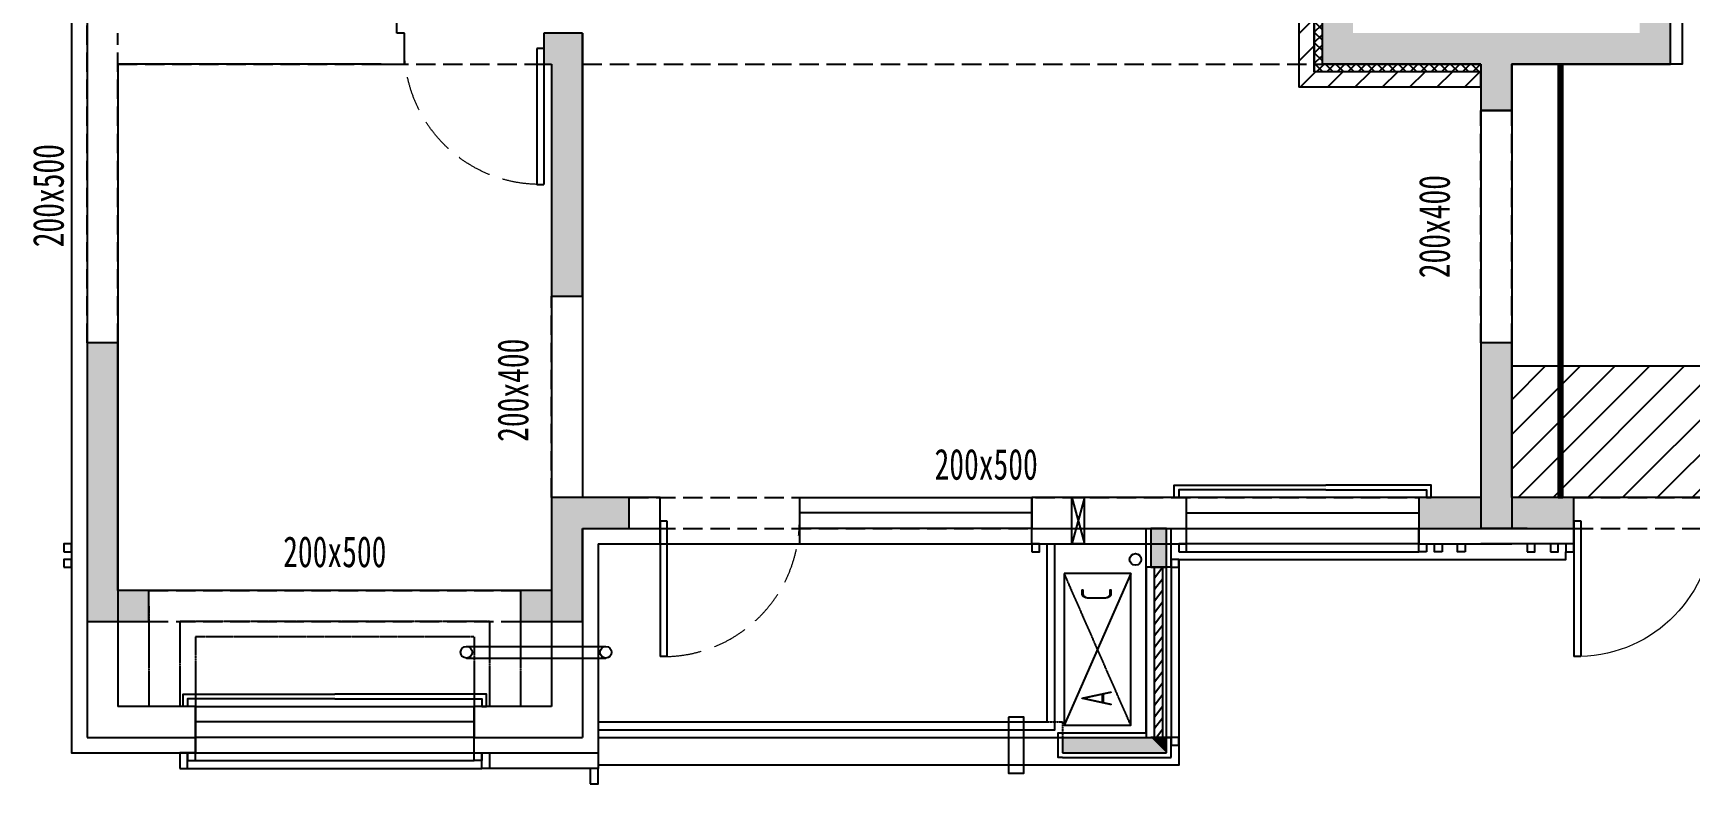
# Model space of a CAD drawing. Header units: millimetres. Extents: x -28014 to 297841, y -81741 to 47579.
# Drawn here: x 106096 to 116794, y 2727 to 7577 of the extents above; entities that cross this region are included whole.
import ezdxf
from ezdxf.enums import TextEntityAlignment as Align

# ---------------------------------------------------------------- set-up
doc = ezdxf.new("R2010")
doc.units = ezdxf.units.MM
doc.header["$MEASUREMENT"] = 0
doc.linetypes.add('__DASH', pattern=[0.35, 0.25, -0.1])
doc.linetypes.add('DASH', pattern=[0.35, 0.25, -0.1])
for name, color, linetype in [('A-墙体-填充墙', 4, 'Continuous'), ('A-墙体-砖墙', 4, 'Continuous'), ('A-墙体-面层', 6, 'Continuous'), ('A-楼面-下部', 23, 'Continuous'), ('A-注释-填充', 8, 'Continuous'), ('A-立面-填充1', 8, 'Continuous'), ('A-结构-墙体', 171, 'Continuous'), ('A-给排水-设备', 132, 'Continuous'), ('AR9-剪力墙（柱）填充', 250, 'Continuous'), ('AR9-剪力墙（柱）线', 6, 'Continuous'), ('AR9-墙线', 160, 'Continuous'), ('AR9-建筑幕墙（窗）', 12, 'Continuous'), ('AR9-梁', 1, 'DASH'), ('AR9-阳台栏杆（天花隐）', 12, 'Continuous'), ('FC-平面高差线', 144, 'Continuous'), ('FF-平面文字', 50, 'Continuous'), ('FF-门', 20, 'Continuous'), ('PUB_HATCH', 8, 'Continuous'), ('SURFACE', 6, 'Continuous'), ('装饰', 152, 'Continuous')]:
    doc.layers.add(name, color=color, linetype=linetype)
doc.styles.add('DADRI-HZ', font='hzs.shx', dxfattribs={"width": 0.7, "bigfont": 'hztxt.shx'})
doc.styles.add('宋体', font='', dxfattribs={"width": 0.8})
doc.styles.get('宋体').set_extended_font_data('SimSun')
pattern_1 = [(45, (117093.66, 14817.03), (-88.3884, 88.3884), [])]

# ---------------------------------------------------------------- blocks, each defined once
blk = doc.blocks.new('nfdgfxb')
at = {"layer": 'AR9-墙线', "ltscale": 0.5}
blk.add_lwpolyline([(34, 300), (114, 300), (34, 0), (114, 0), (114, 300), (34, 300), (114, 0), (34, 0), (34, 300)], dxfattribs=at)
blk = doc.blocks.new('双机上下布置')
blk.add_lwpolyline([(980, 0), (0, 0), (0, -430), (980, -430)], close=True)
at = {"linetype": 'DASH', "ltscale": 0.5}
blk.add_lwpolyline([(0, -430), (980, 0)], dxfattribs=at)
blk.add_lwpolyline([(980, -430), (0, 0)])
at = {"style": 'DADRI-HZ', "width": 0.7}
for s, p in [('A', (119, -309)), ('C', (802, -309))]:
    blk.add_text(s, height=200, dxfattribs=at).set_placement(p)
blk = doc.blocks.new('$DorLib2D$00000001')
for p, q in [((0.45, 0.975), (0.5, 0.975)), ((0.45, 0), (0.45, 0.975)), ((0.5, 0), (0.5, 0.975)), ((0.5, 0), (0.45, 0))]:
    blk.add_line(p, q)
at = {"color": 8, "linetype": '__DASH', "lineweight": 13}
blk.add_arc((0.475, 0), 0.975, 91.4693, 180, dxfattribs=at)
blk = doc.blocks.new('$WINLIB2D$00000001')
at = {"color": 0}
for points in [[(-0.5, 0.5), (-0.5, -0.5)], [(-0.5, 0.5), (0.5, 0.5)], [(0.5, -0.5), (0.5, 0.5)], [(0.5, 0.1667), (-0.5, 0.1667)], [(0.5, -0.1667), (-0.5, -0.1667)], [(-0.5, -0.5), (0.5, -0.5)]]:
    blk.add_lwpolyline(points, dxfattribs=at)
blk = doc.blocks.new('$WINLIB2D$00000039')
at = {"color": 0}
for points in [[(-0.5, 0.5), (-0.5, -0.5)], [(0.5, 0.5), (-0.5, 0.5)], [(0.5, -0.5), (0.5, 0.5)], [(-0.5, 0.1667), (0.5, 0.1667)], [(-0.3839, -0.1667), (-0.448, 0.1667)], [(-0.3159, -0.1667), (-0.38, 0.1667)], [(-0.2479, -0.1667), (-0.312, 0.1667)], [(-0.1799, -0.1667), (-0.244, 0.1667)], [(-0.1119, -0.1667), (-0.176, 0.1667)], [(-0.0439, -0.1667), (-0.108, 0.1667)], [(0.0241, -0.1667), (-0.04, 0.1667)], [(0.0921, -0.1667), (0.028, 0.1667)], [(0.16, -0.1667), (0.0959, 0.1667)], [(0.228, -0.1667), (0.1639, 0.1667)], [(0.296, -0.1667), (0.2319, 0.1667)], [(0.364, -0.1667), (0.2999, 0.1667)], [(0.432, -0.1667), (0.3679, 0.1667)], [(0.5, -0.1667), (0.4359, 0.1667)], [(-0.4519, -0.1667), (-0.5, 0.0836)], [(-0.5, -0.1667), (0.5, -0.1667)], [(0.5, -0.5), (-0.5, -0.5)]]:
    blk.add_lwpolyline(points, dxfattribs=at)
blk = doc.blocks.new('$DorLib2D$00000002')
for p, q in [((-0.5, 0), (-0.5, 0.4875)), ((-0.475, 0.4875), (-0.5, 0.4875)), ((-0.475, 0), (-0.475, 0.4875)), ((0.475, 0), (0.475, 0.4875)), ((0.475, 0.4875), (0.5, 0.4875)), ((0.5, 0), (0.5, 0.4875)), ((-0.5, 0), (-0.475, 0)), ((0.5, 0), (0.475, 0))]:
    blk.add_line(p, q)
at = {"lineweight": 13}
for centre, start, end in [((-0.4875, 0), 0, 88.53072), ((0.4875, 0), 91.46928, 180)]:
    blk.add_arc(centre, 0.4875, start, end, dxfattribs=at)
blk = doc.blocks.new('$LinePat$岩棉板')
at = {"color": 0}
for p, q in [((0, -17), (12, -67)), ((12, -67), (24, -17))]:
    blk.add_line(p, q, dxfattribs=at)
for centre, start, end in [((12, -17), 0, 180), ((0, -67), 270, 0), ((24, -67), 180, 270)]:
    blk.add_arc(centre, 12, start, end, dxfattribs=at)
at = {"layer": 'Defpoints'}
blk.add_point((0, 0), dxfattribs=at)
at = {"layer": 'Defpoints', "color": 0}
blk.add_point((24, -84), dxfattribs=at)
blk = doc.blocks.new('zz7')
at = {"layer": 'AR9-剪力墙（柱）填充'}
for points in [[(8475, -4600), (6625, -4600), (6625, -2600), (6000, -2600), (6000, -3100), (6425, -3100), (6425, -4800), (7450, -4800), (7450, -5100), (7650, -5100), (7650, -4800), (8675, -4800), (8675, -3100), (9100, -3100), (9100, -2600), (8475, -2600)], [(1450, -6300), (1650, -6300), (1650, -4600), (1400, -4600), (1400, -4800), (1450, -4800)], [(-1150, -8400), (-1150, -8200), (-1350, -8200), (-1350, -6600), (-1550, -6600), (-1550, -8400)], [(8050, -7800), (8050, -7600), (7650, -7600), (7650, -6600), (7450, -6600), (7450, -7600), (7050, -7600), (7050, -7800)], [(1250, -8400), (1650, -8400), (1650, -7800), (1950, -7800), (1950, -7600), (1450, -7600), (1450, -8200), (1250, -8200)]]:
    blk.add_hatch(color=256, dxfattribs=at).paths.add_polyline_path(points)
at = {"layer": 'AR9-剪力墙（柱）线'}
for p, q in [((6425, -3100), (6425, -4800)), ((8675, -4800), (8675, -3100)), ((1650, -4600), (1400, -4600)), ((1400, -4600), (1400, -4800)), ((1650, -6300), (1650, -4600)), ((1400, -4800), (1450, -4800)), ((1450, -4800), (1450, -6300)), ((6425, -4800), (7450, -4800)), ((7450, -4800), (7450, -5100)), ((7650, -5100), (7650, -4800)), ((7650, -4800), (8675, -4800)), ((7450, -5100), (7650, -5100)), ((1450, -6300), (1650, -6300)), ((-1350, -6600), (-1550, -6600)), ((-1550, -6600), (-1550, -8400)), ((-1350, -8200), (-1350, -6600)), ((7650, -6600), (7450, -6600)), ((7450, -6600), (7450, -7600)), ((7650, -7600), (7650, -6600)), ((1950, -7600), (1450, -7600)), ((1450, -7600), (1450, -8200)), ((1950, -7800), (1950, -7600)), ((7450, -7600), (7050, -7600)), ((7050, -7600), (7050, -7800)), ((8050, -7600), (7650, -7600)), ((8050, -7800), (8050, -7600)), ((1650, -8400), (1650, -7800)), ((1650, -7800), (1950, -7800)), ((7050, -7800), (8050, -7800)), ((-1150, -8200), (-1350, -8200)), ((-1150, -8400), (-1150, -8200)), ((1450, -8200), (1250, -8200)), ((1250, -8200), (1250, -8400)), ((-1550, -8400), (-1150, -8400)), ((1250, -8400), (1650, -8400))]:
    blk.add_line(p, q, dxfattribs=at)
blk = doc.blocks.new('dfxgdfh')
at = {"layer": 'AR9-梁', "ltscale": 500}
for p, q in [((-1550, -6600), (-1550, -3900)), ((-1350, -6600), (-1350, -4600)), ((-1350, -4800), (1400, -4800)), ((1650, -4800), (6425, -4800)), ((7450, -6600), (7450, -5100)), ((7650, -6600), (7650, -5100)), ((1950, -7600), (7050, -7600)), ((8050, -7600), (13150, -7600)), ((1950, -7800), (7050, -7800)), ((8050, -7800), (13150, -7800)), ((-1150, -8200), (1250, -8200)), ((-1150, -8400), (1250, -8400))]:
    blk.add_line(p, q, dxfattribs=at)
for points in [[(1450, -7600), (1450, -6300)], [(1650, -6300), (1650, -7600)]]:
    blk.add_lwpolyline(points, dxfattribs=at)
at = {"layer": 'FF-平面文字', "ltscale": 500, "style": '宋体', "width": 0.7}
for s, p in [('200x500', (-1800, -5650)), ('200x400', (7150, -5850)), ('200x400', (1200, -6907))]:
    blk.add_text(s, height=200, rotation=90, dxfattribs=at).set_placement(p, align=Align.MIDDLE_CENTER)
for p in [(4256, -7385), (50, -7950)]:
    blk.add_text('200x500', height=200, dxfattribs=at).set_placement(p, align=Align.MIDDLE_CENTER)

msp = doc.modelspace()

# ---------------------------------------------------------------- hatches: boundary and pattern name
at = {"layer": 'A-立面-填充1', "ltscale": 0.01}
h = msp.add_hatch(dxfattribs=at)
h.set_pattern_fill('ANSI31', color=256, scale=100)
h.set_pattern_definition([(45, (-328889.05, -191244.23), (-112.2532, 112.2532), [])])
h.paths.add_polyline_path([(115643.663, 5427.271), (118293.663, 5427.271), (118293.663, 4577.271), (115643.663, 4577.271)])
at = {"layer": 'AR9-剪力墙（柱）填充', "ltscale": 0.01}
h = msp.add_hatch(dxfattribs=at)
h.set_pattern_fill('ANSI37', color=256, scale=30)
h.set_pattern_definition([(45, (-125639.53, -415622.063), (-33.6759605, 33.6759605), []), (135, (-125639.53, -415622.063), (-33.6759605, -33.6759605), [])])
h.paths.add_polyline_path([(115443.663, 7377.271), (115443.663, 7327.271), (114368.663, 7327.271), (114368.663, 9077.271), (114418.664, 9077.271), (114418.664, 7377.271)])
at = {"layer": 'AR9-剪力墙（柱）填充'}
for points in [[(113313.663, 4377.271), (113313.663, 4127.271), (113413.663, 4127.271), (113413.663, 4377.271)], [(112743.664, 2927.271), (113413.663, 2927.271), (113313.663, 3027.271), (112743.663, 3027.271)], [(113413.663, 2927.271), (113413.663, 3027.271), (113313.663, 3027.271)]]:
    msp.add_hatch(color=256, dxfattribs=at).paths.add_polyline_path(points)
at = {"layer": 'PUB_HATCH'}
h = msp.add_hatch(dxfattribs=at)
h.set_pattern_fill('普通砖', color=256, scale=50, style=0)
h.set_pattern_definition(pattern_1)
h.paths.add_polyline_path([(114268.663, 9077.271), (114268.663, 7227.271), (114368.663, 7327.271), (114368.663, 9077.271)])
h = msp.add_hatch(dxfattribs=at)
h.set_pattern_fill('普通砖', color=256, scale=50, style=0)
h.set_pattern_definition(pattern_1)
h.paths.add_polyline_path([(115443.663, 7327.271), (114368.663, 7327.271), (114268.663, 7227.271), (115443.663, 7227.271)])

# ---------------------------------------------------------------- linework, layer by layer
at = {"layer": 'A-墙体-填充墙'}
for p, q in [((114418.663, 9077.271), (114418.663, 7377.271)), ((115443.663, 7377.271), (114418.663, 7377.271)), ((115443.663, 7377.271), (115443.663, 7077.271)), ((116668.663, 7377.271), (115643.663, 7377.271)), ((115643.663, 7377.271), (115643.663, 7077.271)), ((115643.663, 7077.271), (115443.663, 7077.271))]:
    msp.add_line(p, q, dxfattribs=at)
at = {"layer": 'A-墙体-砖墙'}
for p, q in [((114268.663, 9077.271), (114268.663, 7227.271)), ((114368.663, 9077.271), (114368.663, 7327.271)), ((115443.663, 7327.271), (114368.663, 7327.271)), ((115443.663, 7227.271), (115443.663, 7327.271)), ((115443.663, 7227.271), (114268.663, 7227.271))]:
    msp.add_line(p, q, dxfattribs=at)
at = {"layer": 'A-墙体-面层'}
for p, q in [((113283.663, 3057.271), (113283.663, 4377.271)), ((113443.663, 4127.271), (113443.663, 4377.271)), ((113443.663, 4127.271), (113413.663, 4127.271)), ((112743.663, 3057.271), (113283.663, 3057.271)), ((113443.663, 3027.271), (113413.663, 3027.271)), ((113443.663, 2897.271), (113443.663, 3027.271)), ((112743.664, 2897.271), (113443.663, 2897.271))]:
    msp.add_line(p, q, dxfattribs=at)
at = {"layer": 'A-墙体-面层', "color": 6}
msp.add_lwpolyline([(106443.663, 9377.271), (106343.663, 9377.271), (106343.663, 2927.271), (106443.663, 2927.271)], dxfattribs=at)
at = {"layer": 'A-墙体-面层', "ltscale": 0.01}
for points in [[(115943.664, 4577.271), (115973.664, 4577.271), (115973.664, 7377.271)], [(112743.664, 2897.271), (112713.664, 2897.271), (112713.664, 2997.271), (112713.664, 2997.271), (112713.664, 3057.271), (112743.663, 3057.271)]]:
    msp.add_lwpolyline(points, dxfattribs=at)
at = {"layer": 'A-楼面-下部'}
msp.add_lwpolyline([(109443.663, 3977.271), (106643.663, 3977.271)], dxfattribs=at)
at = {"layer": 'A-注释-填充', "ltscale": 0.01}
msp.add_lwpolyline([(115643.663, 5427.271), (118293.663, 5427.271), (118293.663, 11977.271), (118093.664, 11977.271), (118093.664, 12477.271), (116793.663, 12477.271), (116793.664, 14527.271), (114293.664, 14527.272), (114293.663, 12477.271), (113007.453, 12477.271), (112993.663, 12477.271), (112993.663, 11527.271), (114293.663, 11527.271), (114293.663, 9577.271), (117093.664, 9577.271), (117093.664, 9077.271), (116743.664, 9077.271), (116743.663, 7377.271), (115643.664, 7377.271)], close=True, dxfattribs=at)
msp.add_lwpolyline([(115443.663, 7377.271), (115443.663, 7327.271), (114368.663, 7327.271), (114368.663, 9077.271), (114418.663, 9077.271), (114418.663, 7377.271), (115443.663, 7377.271)], dxfattribs=at)
at = {"layer": 'A-立面-填充1', "ltscale": 0.01}
msp.add_lwpolyline([(115643.663, 5427.271), (118293.663, 5427.271), (118293.663, 4577.271), (115643.663, 4577.271)], close=True, dxfattribs=at)
at = {"layer": 'A-结构-墙体', "linetype": '__DASH'}
msp.add_lwpolyline([(109743.663, 3127.271), (112743.663, 3127.271), (112743.663, 3027.272)], dxfattribs=at)
at = {"layer": 'A-给排水-设备'}
msp.add_circle((113213.663, 4177.271), 37.5, dxfattribs=at)
at = {"layer": 'AR9-剪力墙（柱）线'}
for p, q in [((113313.663, 4377.271), (113313.663, 4127.271)), ((113413.663, 4377.271), (113313.663, 4377.271)), ((113413.663, 4127.271), (113413.663, 4377.271)), ((113313.663, 4127.271), (113413.663, 4127.271)), ((112743.663, 3027.271), (113313.663, 3027.271)), ((112743.663, 3027.271), (112743.664, 2927.271)), ((113413.663, 3027.271), (113313.663, 3027.271)), ((113413.663, 2927.271), (113413.663, 3027.271)), ((112743.664, 2927.271), (113413.663, 2927.271))]:
    msp.add_line(p, q, dxfattribs=at)
at = {"layer": 'AR9-墙线'}
for p, q in [((106443.663, 9277.271), (106443.663, 7477.271)), ((108443.663, 7577.271), (108443.663, 7677.271)), ((108493.663, 7577.271), (108443.663, 7577.271)), ((108493.663, 7377.271), (108493.663, 7577.271)), ((109643.663, 7577.271), (109393.663, 7577.271)), ((109393.663, 7577.271), (109393.663, 7377.271)), ((109643.663, 7577.271), (109643.663, 4577.271)), ((106443.663, 7477.271), (106443.663, 3027.271)), ((106643.663, 7377.271), (106643.663, 3227.271)), ((108343.663, 7377.271), (106643.663, 7377.271)), ((108343.663, 7377.271), (108493.663, 7377.271)), ((109393.663, 7377.271), (109443.663, 7377.271)), ((109443.663, 7377.271), (109443.663, 4477.271)), ((115643.664, 7377.271), (115643.664, 4577.271)), ((115943.664, 7377.271), (115643.664, 7377.271)), ((115943.664, 7377.271), (115943.664, 4577.271)), ((115443.663, 7077.271), (115443.663, 4577.271)), ((115643.663, 7077.271), (115443.663, 7077.271)), ((115443.664, 7077.271), (115443.663, 4377.271)), ((115643.664, 7077.271), (115443.664, 7077.271)), ((115643.663, 7077.271), (115643.663, 4377.271)), ((115643.664, 7077.271), (115643.663, 4577.271)), ((110143.663, 4577.271), (109643.663, 4577.271)), ((110143.663, 4377.271), (110143.663, 4577.271)), ((113543.663, 4577.271), (112543.663, 4577.271)), ((112543.663, 4577.271), (112543.663, 4377.271)), ((113543.663, 4377.271), (113543.663, 4577.271)), ((115443.663, 4577.271), (115043.663, 4577.271)), ((115043.663, 4577.271), (115043.663, 4377.271)), ((115643.664, 4577.271), (115643.663, 4577.271)), ((116043.664, 4577.271), (115943.664, 4577.271)), ((116043.664, 4377.271), (116043.664, 4577.271)), ((109443.663, 4477.271), (109443.663, 3227.271)), ((109643.663, 4377.271), (109643.663, 3027.271)), ((109643.663, 4377.271), (110143.663, 4377.271)), ((112543.663, 4377.271), (113543.663, 4377.271)), ((115043.663, 4377.271), (115643.663, 4377.271)), ((115743.664, 4377.271), (115443.663, 4377.271)), ((115743.664, 4377.271), (116043.664, 4377.271)), ((107143.663, 3227.271), (106643.663, 3227.271)), ((107143.663, 3027.271), (107143.663, 3227.271)), ((109443.663, 3227.271), (108943.663, 3227.271)), ((108943.663, 3227.271), (108943.663, 3027.271)), ((106443.663, 3027.271), (107143.663, 3027.271)), ((108943.663, 3027.271), (109643.663, 3027.271))]:
    msp.add_line(p, q, dxfattribs=at)
at = {"layer": 'AR9-墙线', "linetype": 'DASH', "ltscale": 0.5}
for p, q in [((109243.663, 3977.271), (106843.663, 3977.271)), ((106843.663, 3877.271), (106843.663, 3227.271)), ((109243.663, 3877.271), (109243.663, 3227.271)), ((109043.663, 3777.271), (107043.663, 3777.271)), ((107043.663, 3777.271), (107043.663, 3227.271)), ((109043.663, 3777.271), (109043.663, 3227.271)), ((108943.663, 3677.271), (107143.663, 3677.271)), ((107143.663, 3677.271), (107143.663, 3227.271)), ((108943.663, 3677.271), (108943.663, 3227.271)), ((107043.663, 3227.271), (106843.663, 3227.271)), ((109243.663, 3227.271), (109043.663, 3227.271))]:
    msp.add_line(p, q, dxfattribs=at)
at = {"layer": 'AR9-墙线'}
for points in [[(108893.663, 3539.771), (109793.548, 3539.771)], [(108893.836, 3614.771), (109793.606, 3614.771)]]:
    msp.add_lwpolyline(points, dxfattribs=at)
msp.add_lwpolyline([(112393.663, 3157.271), (112393.663, 2797.271), (112493.663, 2797.271), (112493.663, 3157.271)], close=True, dxfattribs=at)
for centre in [(108893.663, 3577.271), (109793.663, 3577.271)]:
    msp.add_circle(centre, 37.5, dxfattribs=at)
at = {"layer": 'AR9-阳台栏杆（天花隐）'}
for points in [[(114443.663, 4627.272), (113493.663, 4627.272), (113493.663, 4577.272), (113463.663, 4577.272), (113463.663, 4657.272), (114443.663, 4657.272)], [(114443.663, 4627.272), (115093.663, 4627.272), (115093.663, 4577.272), (115123.663, 4577.272), (115123.663, 4657.272), (114443.663, 4657.272)], [(109743.663, 3127.271), (112643.663, 3127.271), (112643.663, 4277.271)], [(109743.663, 3077.271), (112693.663, 3077.271), (112693.663, 4277.271)], [(108043.663, 3277.271), (107093.663, 3277.271), (107093.663, 3227.271), (107063.663, 3227.271), (107063.663, 3307.271), (108043.663, 3307.271)], [(108043.663, 3277.271), (108993.663, 3277.271), (108993.663, 3227.271), (109023.663, 3227.271), (109023.663, 3307.271), (108043.663, 3307.271)]]:
    msp.add_lwpolyline(points, dxfattribs=at)
at = {"layer": 'FC-平面高差线', "color": 144}
for p, q in [((112543.663, 4277.271), (112543.663, 4377.271)), ((109743.663, 4277.271), (109743.663, 2927.271)), ((109743.663, 4277.271), (110143.663, 4277.271)), ((110143.663, 4277.271), (111043.663, 4277.271)), ((112543.663, 4277.271), (113543.663, 4277.271))]:
    msp.add_line(p, q, dxfattribs=at)
for points in [[(109743.663, 3027.271), (113413.663, 3027.271), (113413.663, 4277.271)], [(113493.663, 4177.271), (113493.664, 2977.271), (113493.664, 2902.271), (113493.664, 2847.271), (109743.663, 2847.271)], [(113493.663, 4177.271), (115993.664, 4177.27), (115993.664, 4227.271)], [(113543.663, 4227.271), (115043.663, 4227.271)], [(108993.663, 2827.271), (108993.663, 2927.271), (109043.663, 2927.271), (109043.663, 2827.271), (108993.663, 2827.271)], [(107093.663, 2827.271), (108993.663, 2827.271)], [(107143.663, 2877.271), (108943.663, 2877.271)]]:
    msp.add_lwpolyline(points, dxfattribs=at)
for points in [[(108993.663, 2877.271), (108943.663, 2877.271), (108943.663, 2927.271), (108993.663, 2927.271)], [(109743.663, 2827.271), (108993.663, 2827.271), (108993.663, 2927.271), (109743.663, 2927.271)]]:
    msp.add_lwpolyline(points, close=True, dxfattribs=at)
at = {"layer": 'SURFACE'}
for p, q in [((110143.663, 4277.271), (110143.663, 4377.271)), ((113543.663, 4277.271), (113543.663, 4377.271)), ((115043.663, 4277.271), (115043.663, 4377.271)), ((116043.664, 4277.271), (116043.664, 4377.271)), ((115043.663, 4277.271), (115643.663, 4277.271)), ((115743.664, 4277.271), (115443.663, 4277.271)), ((116043.664, 4277.271), (115743.664, 4277.271)), ((107143.663, 2927.271), (107143.663, 3027.271)), ((108943.663, 2927.271), (108943.663, 3027.271)), ((106443.663, 2927.271), (107143.663, 2927.271)), ((108943.663, 2927.271), (109743.663, 2927.271))]:
    msp.add_line(p, q, dxfattribs=at)
at = {"layer": '装饰'}
for points in [[(106293.663, 4227.271), (106343.663, 4227.271), (106343.663, 4277.271), (106293.663, 4277.271)], [(106293.663, 4127.271), (106343.663, 4127.271), (106343.663, 4177.271), (106293.663, 4177.271)], [(112543.663, 4227.271), (112593.663, 4227.271), (112593.663, 4277.271), (112543.663, 4277.271)], [(113443.663, 4127.271), (113493.664, 4127.271), (113493.664, 4177.271), (113443.663, 4177.271)], [(113493.663, 4227.271), (113543.663, 4227.271), (113543.663, 4277.271), (113493.663, 4277.271)], [(115093.663, 4227.271), (115043.663, 4227.271), (115043.663, 4277.271), (115093.663, 4277.271)], [(115193.663, 4227.271), (115143.663, 4227.271), (115143.663, 4277.271), (115193.663, 4277.271)], [(115343.663, 4227.271), (115293.663, 4227.271), (115293.663, 4277.271), (115343.663, 4277.271)], [(115743.664, 4227.271), (115793.664, 4227.271), (115793.664, 4277.271), (115743.664, 4277.271)], [(115893.664, 4227.271), (115943.664, 4227.271), (115943.664, 4277.271), (115893.664, 4277.271)], [(115993.664, 4227.271), (116043.664, 4227.271), (116043.664, 4277.271), (115993.664, 4277.271)], [(113443.664, 2977.271), (113493.664, 2977.271), (113493.664, 3027.271), (113443.664, 3027.271)], [(107043.663, 2827.271), (107093.663, 2827.271), (107093.663, 2927.271), (107043.663, 2927.271)], [(107093.663, 2877.271), (107143.663, 2877.271), (107143.663, 2927.271), (107093.663, 2927.271)], [(109693.663, 2727.271), (109743.663, 2727.271), (109743.663, 2827.271), (109693.663, 2827.271)]]:
    msp.add_lwpolyline(points, close=True, dxfattribs=at)

# ---------------------------------------------------------------- block references
msp.add_blockref('zz7', (107993.663, 12177.271))
at = {"layer": 'A-注释-填充', "xscale": 0.3567787657405532, "yscale": 0.3565137037395431, "zscale": 0.3565137037395431, "rotation": 90.00000000144955}
for p in [(115943.664, 7368.709), (115943.664, 7360.146), (115943.664, 7351.583), (115943.664, 7343.021), (115943.664, 7334.458), (115943.664, 7325.895), (115943.664, 7317.333), (115943.664, 7308.77), (115943.664, 7300.207), (115943.664, 7291.644), (115943.664, 7283.082), (115943.664, 7274.519), (115943.664, 7265.956), (115943.664, 7257.394), (115943.664, 7248.831), (115943.664, 7240.268), (115943.664, 7231.706), (115943.664, 7223.143), (115943.664, 7214.58), (115943.664, 7206.018), (115943.664, 7197.455), (115943.664, 7188.892), (115943.664, 7180.329), (115943.664, 7171.767), (115943.664, 7163.204), (115943.664, 7154.641), (115943.664, 7146.079), (115943.664, 7137.516), (115943.664, 7128.953), (115943.664, 7120.391), (115943.664, 7111.828), (115943.664, 7103.265), (115943.664, 7094.703), (115943.664, 7086.14), (115943.664, 7077.577), (115943.664, 7069.014), (115943.664, 7060.452), (115943.664, 7051.889), (115943.664, 7043.326), (115943.664, 7034.764), (115943.664, 7026.201), (115943.664, 7017.638), (115943.664, 7009.076), (115943.664, 7000.513), (115943.664, 6991.95), (115943.664, 6983.388), (115943.664, 6974.825), (115943.664, 6966.262), (115943.664, 6957.7), (115943.664, 6949.137), (115943.664, 6940.574), (115943.664, 6932.011), (115943.664, 6923.449), (115943.664, 6914.886), (115943.664, 6906.323), (115943.664, 6897.761), (115943.664, 6889.198), (115943.664, 6880.635), (115943.664, 6872.073), (115943.664, 6863.51), (115943.664, 6854.947), (115943.664, 6846.385), (115943.664, 6837.822), (115943.664, 6829.259), (115943.664, 6820.696), (115943.664, 6812.134), (115943.664, 6803.571), (115943.664, 6795.008), (115943.664, 6786.446), (115943.664, 6777.883), (115943.664, 6769.32), (115943.664, 6760.758), (115943.664, 6752.195), (115943.664, 6743.632), (115943.664, 6735.07), (115943.664, 6726.507), (115943.664, 6717.944), (115943.664, 6709.381), (115943.664, 6700.819), (115943.664, 6692.256), (115943.664, 6683.693), (115943.664, 6675.131), (115943.664, 6666.568), (115943.664, 6658.005), (115943.664, 6649.443), (115943.664, 6640.88), (115943.664, 6632.317), (115943.664, 6623.755), (115943.664, 6615.192), (115943.664, 6606.629), (115943.664, 6598.067), (115943.664, 6589.504), (115943.664, 6580.941), (115943.664, 6572.378), (115943.664, 6563.816), (115943.664, 6555.253), (115943.664, 6546.69), (115943.664, 6538.128), (115943.664, 6529.565), (115943.664, 6521.002), (115943.664, 6512.44), (115943.664, 6503.877), (115943.664, 6495.314), (115943.664, 6486.752), (115943.664, 6478.189), (115943.664, 6469.626), (115943.664, 6461.063), (115943.664, 6452.501), (115943.664, 6443.938), (115943.664, 6435.375), (115943.664, 6426.813), (115943.664, 6418.25), (115943.664, 6409.687), (115943.664, 6401.125), (115943.664, 6392.562), (115943.664, 6383.999), (115943.664, 6375.437), (115943.664, 6366.874), (115943.664, 6358.311), (115943.664, 6349.748), (115943.664, 6341.186), (115943.664, 6332.623), (115943.664, 6324.06), (115943.664, 6315.498), (115943.664, 6306.935), (115943.664, 6298.372), (115943.664, 6289.81), (115943.664, 6281.247), (115943.664, 6272.684), (115943.664, 6264.122), (115943.664, 6255.559), (115943.664, 6246.996), (115943.664, 6238.434), (115943.664, 6229.871), (115943.664, 6221.308), (115943.664, 6212.745), (115943.664, 6204.183), (115943.664, 6195.62), (115943.664, 6187.057), (115943.664, 6178.495), (115943.664, 6169.932), (115943.664, 6161.369), (115943.664, 6152.807), (115943.664, 6144.244), (115943.664, 6135.681), (115943.664, 6127.119), (115943.664, 6118.556), (115943.664, 6109.993), (115943.664, 6101.43), (115943.664, 6092.868), (115943.664, 6084.305), (115943.664, 6075.742), (115943.664, 6067.18), (115943.664, 6058.617), (115943.664, 6050.054), (115943.664, 6041.492), (115943.664, 6032.929), (115943.664, 6024.366), (115943.664, 6015.804), (115943.664, 6007.241), (115943.664, 5998.678), (115943.664, 5990.115), (115943.664, 5981.553), (115943.664, 5972.99), (115943.664, 5964.427), (115943.664, 5955.865), (115943.664, 5947.302), (115943.664, 5938.739), (115943.664, 5930.177), (115943.664, 5921.614), (115943.664, 5913.051), (115943.664, 5904.489), (115943.664, 5895.926), (115943.664, 5887.363), (115943.664, 5878.801), (115943.664, 5870.238), (115943.664, 5861.675), (115943.664, 5853.112), (115943.664, 5844.55), (115943.664, 5835.987), (115943.664, 5827.424), (115943.664, 5818.862), (115943.664, 5810.299), (115943.664, 5801.736), (115943.664, 5793.174), (115943.664, 5784.611), (115943.664, 5776.048), (115943.664, 5767.486), (115943.664, 5758.923), (115943.664, 5750.36), (115943.664, 5741.797), (115943.664, 5733.235), (115943.664, 5724.672), (115943.664, 5716.109), (115943.664, 5707.547), (115943.664, 5698.984), (115943.664, 5690.421), (115943.664, 5681.859), (115943.664, 5673.296), (115943.664, 5664.733), (115943.664, 5656.171), (115943.664, 5647.608), (115943.664, 5639.045), (115943.664, 5630.483), (115943.664, 5621.92), (115943.664, 5613.357), (115943.664, 5604.794), (115943.664, 5596.232), (115943.664, 5587.669), (115943.664, 5579.106), (115943.664, 5570.544), (115943.664, 5561.981), (115943.664, 5553.418), (115943.664, 5544.856), (115943.664, 5536.293), (115943.664, 5527.73), (115943.664, 5519.168), (115943.664, 5510.605), (115943.664, 5502.042), (115943.664, 5493.479), (115943.664, 5484.917), (115943.664, 5476.354), (115943.664, 5467.791), (115943.664, 5459.229), (115943.664, 5450.666), (115943.664, 5442.103), (115943.664, 5433.541), (115943.664, 5424.978), (115943.664, 5416.415), (115943.664, 5407.853), (115943.664, 5399.29), (115943.664, 5390.727), (115943.664, 5382.164), (115943.664, 5373.602), (115943.664, 5365.039), (115943.664, 5356.476), (115943.664, 5347.914), (115943.664, 5339.351), (115943.664, 5330.788), (115943.664, 5322.226), (115943.664, 5313.663), (115943.664, 5305.1), (115943.664, 5296.538), (115943.664, 5287.975), (115943.664, 5279.412), (115943.664, 5270.85), (115943.664, 5262.287), (115943.664, 5253.724), (115943.664, 5245.161), (115943.664, 5236.599), (115943.664, 5228.036), (115943.664, 5219.473), (115943.664, 5210.911), (115943.664, 5202.348), (115943.664, 5193.785), (115943.664, 5185.223), (115943.664, 5176.66), (115943.664, 5168.097), (115943.664, 5159.535), (115943.664, 5150.972), (115943.664, 5142.409), (115943.664, 5133.846), (115943.664, 5125.284), (115943.664, 5116.721), (115943.664, 5108.158), (115943.664, 5099.596), (115943.664, 5091.033), (115943.664, 5082.47), (115943.664, 5073.908), (115943.664, 5065.345), (115943.664, 5056.782), (115943.664, 5048.22), (115943.664, 5039.657), (115943.664, 5031.094), (115943.664, 5022.531), (115943.664, 5013.969), (115943.664, 5005.406), (115943.664, 4996.843), (115943.664, 4988.281), (115943.664, 4979.718), (115943.664, 4971.155), (115943.664, 4962.593), (115943.664, 4954.03), (115943.664, 4945.467), (115943.664, 4936.905), (115943.664, 4928.342), (115943.664, 4919.779), (115943.664, 4911.217), (115943.664, 4902.654), (115943.664, 4894.091), (115943.664, 4885.528), (115943.664, 4876.966), (115943.664, 4868.403), (115943.664, 4859.84), (115943.664, 4851.278), (115943.664, 4842.715), (115943.664, 4834.152), (115943.664, 4825.59), (115943.664, 4817.027), (115943.664, 4808.464), (115943.664, 4799.902), (115943.664, 4791.339), (115943.664, 4782.776), (115943.664, 4774.213), (115943.664, 4765.651), (115943.664, 4757.088), (115943.664, 4748.525), (115943.664, 4739.963), (115943.664, 4731.4), (115943.664, 4722.837), (115943.664, 4714.275), (115943.664, 4705.712), (115943.664, 4697.149), (115943.664, 4688.587), (115943.664, 4680.024), (115943.664, 4671.461), (115943.664, 4662.898), (115943.664, 4654.336), (115943.664, 4645.773), (115943.664, 4637.21), (115943.664, 4628.648), (115943.664, 4620.085), (115943.664, 4611.522), (115943.664, 4602.96), (115943.664, 4594.397), (115943.664, 4585.834), (115943.664, 4577.272)]:
    msp.add_blockref('$LinePat$岩棉板', p, dxfattribs=at)
at = {"layer": 'AR9-墙线', "xscale": -1}
msp.add_blockref('nfdgfxb', (112917.655, 4277.272), dxfattribs=at)
at = {"layer": 'AR9-墙线', "rotation": 90}
msp.add_blockref('双机上下布置', (112753.663, 3107.271), dxfattribs=at)
at = {"layer": 'AR9-建筑幕墙（窗）', "yscale": 300}
for p, xscale, zscale in [((111793.663, 4427.271), 1500.000000027125, 1500.000000027125), ((114293.663, 4427.271), -1499.999999997672, -1499.999999997672), ((108043.663, 3077.271), 1800, 1800)]:
    msp.add_blockref('$WINLIB2D$00000001', p, dxfattribs=dict(at, xscale=xscale, zscale=zscale))
at = {"layer": 'AR9-建筑幕墙（窗）', "xscale": 1100, "yscale": 160, "zscale": 1100, "rotation": 90}
msp.add_blockref('$WINLIB2D$00000039', (113363.663, 3577.271), dxfattribs=at)
at = {"layer": 'AR9-梁', "color": 144}
msp.add_blockref('dfxgdfh', (107993.664, 12177.271), dxfattribs=at)
at = {"layer": 'FF-门'}
for name, p, xscale, yscale, zscale, rotation in [('$DorLib2D$00000001', (108943.663, 7477.271), -900.0000000000003, 900.0000000000003, -900.0000000000003, 179.9999992516197), ('$DorLib2D$00000001', (110593.663, 4427.271), 900, 900, -900, 180.0000000000567), ('$DorLib2D$00000002', (116943.664, 4427.271), -1800, 1800, -1800, 180)]:
    msp.add_blockref(name, p, dxfattribs=dict(at, xscale=xscale, yscale=yscale, zscale=zscale, rotation=rotation))

doc.saveas('drawing.dxf')
